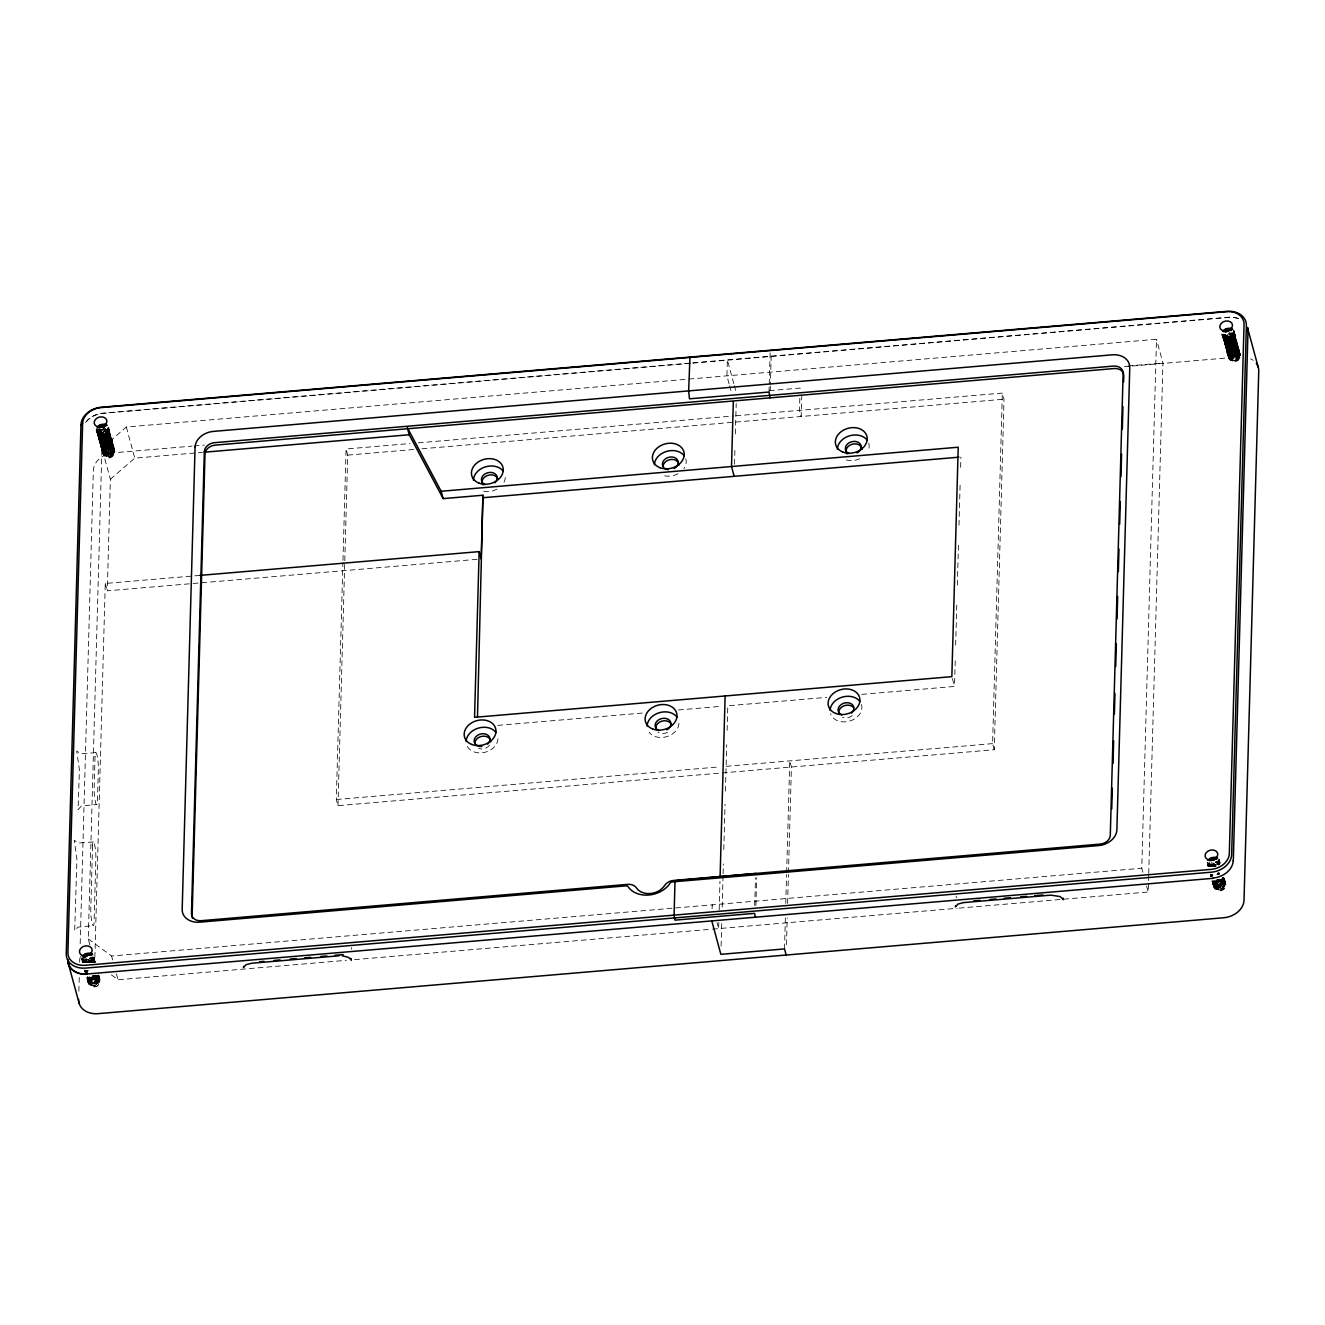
<?xml version="1.0" encoding="UTF-8"?>
<svg xmlns="http://www.w3.org/2000/svg" width="1325" height="1325" viewBox="0 0 1325 1325"><rect width="100%" height="100%" fill="white"/><g stroke="black" fill="none" stroke-linecap="round" stroke-linejoin="round"><path stroke-width="0.75" stroke-dasharray="5 3.75" d="M98.597 974.968C98.431 980.914 87.599 983.266 86.489 976.79C86.787 980.301 91.21 981.278 94.025 980.152C96.973 980.765 97.752 973.279 98.017 976.674C98.547 982.868 86.307 983.614 88.344 976.856M112.526 442.335C110.323 435.826 93.926 441.904 98.563 431.42C107.805 421.466 115.573 441.043 101.727 439.353C91.011 436.041 106.348 424.232 110.008 433.242C113.188 443.544 91.922 441.772 100.153 432.927C111.532 424.745 113.967 445.747 101.131 441.44C92.253 435.892 109.578 427.263 110.969 436.836C111.482 447.751 91.359 441.738 101.992 434.633C109.942 429.78 116.12 443.362 109.958 447.9C98.613 455.022 98.298 435.793 109.925 440.364C120.211 445.846 101.677 456.578 100.882 445.896C104.443 433.921 121.536 447.602 107.954 451.51C94.771 453.382 105.271 435.826 112.658 444.306C118.654 452.372 99.309 456.529 103.598 447.022C110.472 439.188 118.173 453.779 107.192 454.144C96.129 454.26 105.602 438.244 112.062 445.862C116.186 453.481 99.209 455.8 101.859 447.237M1222.197 877.895C1228.805 884.338 1211.977 890.019 1213.965 880.959M1225.128 334.579C1218.321 342.91 1232.3 342.927 1236.871 344.285C1241.459 349.287 1239.67 360.036 1231.14 357.816C1224.184 354.471 1232.333 345.345 1237.434 350.28C1242.568 356.028 1230.196 362.007 1227.662 355.332C1226.056 344.782 1246.494 349.187 1237.848 357.667C1229.136 365.452 1223.273 349.055 1235.132 350.115C1245.732 351.142 1236.838 365.253 1229.733 359.671C1223.29 353.129 1239.322 347.001 1240.581 355.564C1239.339 348.723 1226.851 351.092 1228.358 357.899M96.725 431.652L96.725 429.449C95.284 437.084 109.892 436.852 107.706 429.035C110.869 437.73 92.518 437.614 97.901 428.952C92.568 439.088 113.9 436.24 108.054 427.23C112.907 435.428 97.653 434.169 99.392 441.49C102.273 447.833 113.321 439.585 113.983 448.413C114.182 455.75 99.209 455.932 102.489 448.032C105.917 440.629 119.465 447.221 112.228 453.581C106.182 460.139 96.957 449.059 106.596 446.359C114.53 442.947 117.875 455.336 109.312 456.396C100.717 459.03 100.948 446.277 109.097 447.221C118.207 446.641 114.944 459.676 107.192 457.705M1218.072 861.3L1218.95 864.364L1215.389 862.459M1224.399 334.165C1220.838 341.767 1236.126 340.194 1233.327 333.138C1236.341 340.84 1220.209 342.529 1222.859 334.115C1220.491 343.821 1239.123 339.283 1233.674 331.333M112.493 442.252C110.306 459.593 91.094 439.271 110.223 442.07C118.952 451.974 93.678 451.643 105.222 442.931C124.119 441.457 100.402 461.978 101.843 445.564C118.339 431.933 114.513 463.485 101.561 449.473M1213.683 882.748C1214.561 886.21 1219.398 886.11 1221.683 884.156C1224.631 883.344 1223.571 874.384 1224.714 880.214C1226.983 888.512 1209.775 889.787 1213.369 881.026C1214.114 887.17 1225.145 883.676 1222.942 878.077C1225.542 884.603 1212.905 887.601 1212.077 880.777M1236.788 341.469C1237.351 354.918 1214.644 345.295 1230.014 339.233C1245.036 337.511 1231.24 357.982 1225.211 346.289C1225.426 334.148 1246.146 343.871 1233.625 350.264C1219.629 354.752 1228.109 334.496 1236.97 343.523C1243.165 353.891 1219.232 354.388 1227.745 344.417C1239.256 336.119 1241.326 357.518 1228.838 352.433C1222.18 344.798 1241.691 342.546 1236.987 351.804C1230.213 360.798 1222.677 345.278 1234.353 346.686C1246.013 351.142 1226.287 361.924 1226.95 350.661C1233.244 338.007 1247.09 356.673 1231.77 357.021C1217.36 351.506 1242.469 347.316 1235.562 339.415C1225.426 331.333 1219.729 352.102 1233.26 346.272C1244.904 338.786 1223.041 331.2 1224.35 343.125C1231.935 354.09 1243.231 332.575 1228.308 335.722C1214.296 342.264 1238.08 350.429 1235.629 337.345C1229.848 326.546 1215.82 344.765 1230.18 343.374M98.033 436.472C100.418 442.583 109.147 435.511 111.217 441.888C112.592 446.84 104.443 450.185 101.81 445.896C109.478 426.766 118.356 459.079 100.7 446.31M1227.679 351.042C1232.25 329.561 1246.212 363.1 1226.321 350.413C1232.946 327.722 1245.218 362.686 1225.857 348.641M1221.799 879.353C1233.79 884.189 1213.369 896.495 1213.551 884.587C1220.159 871.635 1233.542 891.145 1218.089 890.798M87.516 980.914C89.769 988.168 103.102 982.338 98.613 975.846C104.576 984.922 83.177 987.705 88.444 977.635L92.551 978.065L96.328 975.995L92.518 977.966L87.367 977.204L88.411 977.701M1225.194 882.119L1222.147 878.458C1234.519 886.889 1206.346 893.431 1214.992 880.777M78.854 991.166L79.318 974.62M79.666 962.232L79.782 958.091M80.179 943.632L93.346 470.425A20.173 15.668 -15.2 0 1 113.685 452.802L191.976 446.127M89.885 944.858L88.262 938.928L101.926 448.165L126.322 427.014L685.787 379.347M199.777 575.414L105.271 583.464L94.721 962.679L93.114 956.749M477.05 559.316L107.275 590.817L110.373 479.286L101.926 448.165M735.855 415.785L1002.346 393.078L1004.019 399.206L994.263 749.735L337.974 805.65L336.318 799.522L342.91 562.396M342.976 560.342L346.073 448.993L410.005 443.544M337.974 805.65L347.73 455.121L346.073 448.993M712.088 908.817L712.204 904.843L713.281 908.801M718.829 922.432L718.647 928.61L717.04 922.664M719.177 910.076L719.972 881.258M721.098 946.116L721.727 923.343M722.191 907.095L723.053 875.825M723.119 873.755L723.384 863.95M723.781 849.573L725.04 804.374M725.421 791.108L726.696 744.799M727.11 730.423L727.789 705.778L826.717 697.348M734.514 464.214L734.961 448.032M735.358 433.938L736.203 403.578M754.72 905.472L755.498 877.812M769.013 392.034L769.179 386.105M769.229 384.118L770.123 352.516L771.183 356.425L770.405 384.051M755.896 905.455L756.674 877.846M770.256 389.964L770.355 386.022M784.516 948.915L785.377 917.927M785.775 903.468L786.586 874.533M786.636 872.463L789.75 760.898L791.406 767.026L788.474 872.397M799.836 398.196L799.505 410.352L801.161 416.481L801.791 394.171M786.47 944.708L787.216 917.844M787.613 903.385L788.425 874.467M861.763 694.366L954.513 686.449L955.259 659.585M955.656 645.109L956.865 601.716M957.329 585.17L958.538 541.759M958.985 525.23L960.194 481.82M960.608 467.344L960.89 457.009M994.263 749.735L992.591 743.623L1002.346 393.078M1142.846 872.198L1141.769 868.239L1156.493 339.25L687.841 379.182M959.134 908.122L1148.212 892.007L1148.676 875.477M1148.742 873.407L1162.936 363.017L1156.493 339.25M1212.474 882.566C1214.694 889.82 1228.043 884.007 1223.588 877.498C1228.639 884.702 1212.64 890.201 1212.441 881.456L1212.491 882.665M1212.193 881.241C1215.34 885.978 1224.201 882.881 1223.853 877.249M98.05 436.571C100.65 421.731 118.405 436.67 101.826 441.026C100.286 456.115 121.767 435.875 103.979 438.012C91.143 449.639 121.767 445.25 108.617 435.478C104.178 432.911 96.029 438.807 100.7 443.179C104.228 445.945 110.654 441.192 112.526 446.724M1229.467 334.347C1242.254 337.097 1226.569 343.473 1227.082 348.591C1234.569 356.491 1241.426 338.538 1229.6 342.098C1219.414 347.514 1236.904 354.007 1236.308 344.053C1235.215 337.693 1219.315 343.622 1225.642 334.447M110.257 435.61L109.992 433.142M112.658 442.997C110.406 437.465 95.383 443.477 100.766 434.236C107.308 427.809 114.381 440.596 104.758 441.689C94.953 442.335 102.671 429.317 108.733 435.097C114.265 441.092 100.766 446.956 98.895 439.618M97.387 428.687L98.696 432.265L103.499 432.877L100.385 433.043M92.618 956.915L93.28 962.712M97.603 429.267L97.702 430.956M102.787 449.655C104.443 455.088 114.099 451.726 112.443 446.409M97.52 428.902L97.437 429.813A5.101 3.958 -15.2 0 0 101.064 433.06M1228.408 353.758C1230.643 359.456 1239.273 355.382 1238.941 350.065C1236.076 344.864 1227.728 351.539 1226.138 345.212C1226.337 340.194 1235.082 339.034 1236.308 344.053M1222.147 334.562C1223.008 342.115 1233.144 334.728 1235.463 340.84C1237.318 347.018 1226.072 349.783 1224.515 343.722M107.656 447.502L103.946 449.473L102.737 453.796M96.361 976.773C102.853 979.838 95.632 988.019 90.448 985.055C83.922 983.912 93.429 969.138 88.013 982.786C91.243 989.692 104.128 982.603 98.497 976.508C97.288 977.154 88.974 984.21 87.715 976.74M1225.857 884.553C1224.615 877.713 1212.127 880.098 1213.65 886.889M1236.854 345.991C1234.95 341.055 1216.035 344.616 1228.954 336.037C1245.169 338.372 1225.261 344.782 1226.354 350.512M1239.471 351.324C1232.465 338.587 1218.602 360.715 1235.546 356.11C1245.483 348.376 1224.963 344.467 1227.695 355.431M85.313 970.745L85.148 971.871L85.28 970.629L87.334 971.772L85.197 970.562M1210.934 874.848L1210.768 875.974L1210.818 874.666L1212.955 875.875M99.044 428.588C91.491 437.068 108.766 440.513 109.312 431.337C109.329 422.41 106.05 439.618 99.093 434.087L98.1 431.851L99.491 429.283M97.984 430.277C97.205 436.869 108.915 434.683 107.673 428.836M82.498 962.016L83.955 958.687M83.26 959.283L84.336 962.513M1223.604 334.38L1225.542 338.107M1208.118 866.119L1209.592 862.906M97.354 431.801L97.387 434.12M82.001 958.439L83.309 962.463M82.465 961.917L83.972 958.803M1208.085 866.02L1208.251 864.894M102.307 447.966C106.414 432.397 123.772 455.303 105.52 453.713C95.682 445.034 121.138 444.206 111.134 454.144C89.322 455.601 119.399 444.869 110.422 438.558C90.928 432.679 104.112 458.533 111.979 441.092C108.783 436.19 98.282 439.585 100.617 445.68C103.946 451.063 113.337 443.792 114.944 451.461M83.177 958.919L83.276 961.056M1208.814 863.022L1209.294 865.954L1211.878 862.823M1222.478 878.392L1222.644 877.398M100.965 443.014C102.091 431.503 119.2 443.179 106.182 446.575C91.889 446.31 106.248 428.223 111.863 439.9M86.456 972.103L87.251 971.093L86.423 972.003L86.291 970.231M1211.663 874.864L1211.862 876.107L1211.911 874.318M93.247 956.981L93.694 959.118L91.177 962.248M1219.315 863.221L1218.967 859.61M93.909 957.809L91.143 962.149M1219.298 863.122L1219.414 860.72M1220.408 879.618L1217.145 880.926C1236.838 878.69 1211.994 900.139 1216.068 883.609A5.101 3.958 -15.2 0 1 1221.733 881.986L1223.704 882.947C1222.71 888.876 1210.702 887.187 1214.992 881.142M1233.293 332.939C1234.155 339.217 1223.77 337.527 1224.548 343.837M107.59 428.522C108.965 435.097 95.367 436.091 98.315 429.035M86.473 972.136L87.185 970.38M1212.093 876.239L1212.325 875.345M87.102 972.384L86.622 970.877M1212.242 874.98L1212.607 876.14M85.512 972.533L86.473 970.248M85.496 972.434L86.489 970.364M1218.569 865.043L1218.602 862.128M88.427 977.221L88.162 979.009M82.862 962.695L85.959 958.704L82.829 962.579M83.74 961.851L86.257 958.72M82.531 959.118L82.547 962.381M1208.466 866.683L1211.597 862.807L1208.814 865.672M82.514 959.002L82.514 962.281M1226.321 350.413C1228.904 355.696 1237.931 353.162 1238.246 347.531C1231.869 338.687 1219.679 354.918 1232.515 354.52C1245.483 352.549 1233.227 337.014 1226.801 347.216C1227.314 353.775 1238.974 350.082 1236.358 344.235M1212.16 881.142C1215.091 885.497 1222.809 883.262 1223.787 878.359M101.147 443.676L101.578 444.852C106.646 448.198 115.341 440.861 109.793 436.223C106.414 433.225 99.839 438.26 98.166 432.728M1225.194 346.189C1227.232 352.847 1239.239 348.657 1236.937 342.132C1234.436 336.003 1225.807 342.976 1223.803 336.832M1223.853 341.27C1229.65 352.914 1243.744 332.757 1228.722 334.43M93.048 961.967L93.976 957.362L93.081 962.049L85.661 962.033L82.713 958.803A5.101 3.958 -15.2 0 0 86.34 962.049M1238.146 350.827C1236.026 344.533 1227.381 351.556 1224.996 345.477C1223.637 338.355 1236.805 340.045 1234.287 332.376M93.164 962.397L92.535 957.511M99.176 435.627L98.729 439.039M112.575 448.363C116.848 439.883 100.203 438.691 100.932 447.105M98.348 976.078C96.642 981.212 89.073 982.073 86.572 977.138M1223.488 334.794C1219.547 345.345 1240.647 340.426 1233.592 332.095M1223.505 334.91L1223.008 338.206M101.594 449.572C100.882 442.848 111.151 445.068 111.317 438.658C107.971 433.374 100.037 440.066 97.354 434.004M110.522 440.943C114.861 432.546 98.216 431.354 98.928 439.734M108.501 433.639L109.18 430.062M97.123 975.747C95.814 979.44 89.421 980.914 87.599 976.956M1217.841 864.546L1218.487 861.631L1217.94 864.861L1215.042 864.43L1211.067 866.037M1224.482 334.529L1223.886 337.196M84.055 959.068L83.541 962.082L84.833 958.637M1209.692 863.171L1209.178 866.186L1210.47 862.741M92.502 962.198L93.33 959.283L91.326 957.296M92.402 961.884L92.866 957.528L90.58 962.033M1212.11 874.45L1211.149 876.637L1212.093 874.351M109.826 436.72C107.905 441.076 99.789 442.384 98.232 437.167M87.119 972.252L87.665 971.407M87.036 971.904L87.599 971.059M84.518 962.331C86.423 958.77 92.982 958.439 94.274 962.662M1210.139 866.434L1213.634 863.883L1218.122 864.413M89.438 977.403C84.883 986.363 103.317 982.885 98.63 975.018C103.135 983.548 84.121 986.595 87.748 976.923C83.906 986.661 103.516 983.034 97.089 975.183M84.436 961.967C86.373 958.422 92.932 958.124 94.191 962.347M1210.073 866.07L1214.743 863.337L1218.867 864.745M89.371 977.055L88.692 980.881M96.443 975.25L92.75 977.9L88.493 977.32M1222.064 879.353L1218.371 882.003L1214.114 881.423L1213.783 883.113M1239.604 351.97C1237.384 347.663 1230.511 348.293 1228.126 352.135C1233.774 364.557 1247.057 342.314 1230.942 345.643C1217.112 352.351 1240.962 359.804 1238.246 347.001M98.265 437.267C97.653 431.602 107.772 428.919 109.279 434.815C110.505 441.308 98.977 439.668 100.733 446.409M107.805 428.803C114.149 435.345 102.373 437.432 100.021 441.755C99.16 449.771 113.602 446.989 111.83 439.801M1236.291 339.78C1228.822 328.6 1216.151 349.071 1232.233 345.278C1244.622 339.034 1224.35 329.445 1223.886 341.37M1227.314 334.844L1224.168 337.362L1223.687 340.674M1209.443 866.368L1213.998 863.42L1219.364 864.331L1213.982 863.32L1209.427 866.252L1213.021 862.724M97.884 430.807L99.739 428.836M83.79 962.149C86.241 958.323 93.247 957.776 95.284 962.232C93.131 957.876 86.257 958.455 83.823 962.265L86.307 959.068M97.851 430.708L99.773 428.952M1209.576 862.79L1208.897 865.159M89.388 976.79L87.549 981.03M1215.008 880.893C1207.075 889.87 1228.242 890.864 1224.847 880.877M102.522 446.277L107.391 443.593L111.532 444.422L112.377 446.227M1225.708 334.811L1224.184 338.206M1225.145 334.678L1223.207 338.902M1215.87 880.777C1208.35 891.675 1232.896 885.249 1222.428 877.514L1223.273 879.32M110.373 479.286L134.769 458.135L202.361 452.372M95.665 975.829L92.618 977.568L88.377 976.972M111.697 449.341C101.892 456.711 98.961 443.66 109.677 442.02M85.595 962.546L89.802 960.791L93.81 962.347M114.281 449.026C113.205 443.61 104.99 443.792 102.489 448.032L102.588 448.993M1239.239 350.694C1238.047 343.837 1225.542 346.173 1227.033 352.98M107.64 434.699L101.495 437.962L99.59 442.186M85.529 962.182L89.736 960.459L93.744 962.033M87.251 971.093L88.311 970.231M90.729 977.403C82.117 988.218 107.159 982.786 95.781 975.448M110.671 435.677L106.646 432.745L99.988 434.617M90.696 962.347L92.8 959.813L92.452 957.197M100.468 428.985L98.265 433.093M1218.884 873.374L1216.814 874.517M95.483 975.25L92.932 976.641C102.803 973.693 101.346 988.748 92.468 986.694M95.433 975.15L92.882 976.542M1217.791 873.722L1218.768 873.059M85.463 962.033L90.878 960.327L94.572 961.967L90.895 960.426L85.429 961.933M94.787 975.515L92.684 976.591M1220.292 879.303L1217.012 880.595M1217.543 874.367L1219.099 874.218M1231.273 342.546L1233.939 340.393L1234.536 337.461M90.266 977.602L91.541 976.923M1212.077 865.937L1215.423 864.894M91.822 977.204L89.305 979.274L88.941 981.924M94.588 986.661C100.733 987.39 102.522 973.892 92.916 976.392M92.551 976.277L93.661 975.829M1216.863 880.198C1224.383 876.09 1227.132 888.611 1218.685 888.313C1210.868 887.899 1215.721 879.386 1221.103 879.353L1217.112 881.059M1228.292 334.546C1213.037 348.442 1248.448 338.985 1228.871 333.155M1216.797 879.85L1217.923 879.452M1217.493 879.717L1218.901 879.253M87.616 962.198L93.247 962.033M88.063 962.414L91.574 962.149M87.997 962.066L92.584 962.165M1213.617 866.169L1215.969 865.788M1217.079 879.668L1218.238 879.386M1234.933 361.758L1238.527 360.118L1240.548 356.773L1237.302 360.831L1232.813 361.791M1213.352 866.202L1214.396 865.97L1209.592 865.358L1208.334 862.906A5.101 3.958 -15.2 0 0 1211.961 866.153M103.499 428.985C86.423 434.385 110.969 445.432 109.329 430.708M87.549 962.082L88.775 961.867L85.661 962.033M92.352 975.697L93.528 975.498M92.949 976.856L95.831 976.426M1227.347 338.554L1232.631 336.451L1234.271 333.006L1233.691 330.604L1234.171 331.813M1215.356 864.562L1211.149 866.285L1216.516 864.513M1216.118 865.722L1213.22 866.186L1216.102 865.622M690.756 363.282L102.969 413.367A20.173 15.668 -15.2 0 0 99.507 413.897M692.809 363.1L1228.59 317.453A20.173 15.668 -15.2 0 1 1238.477 318.745M769.328 390.676L800.118 388.059L800.946 391.107M1128.006 365.982L1162.936 363.017M194.03 445.962L204.332 445.084M1124.279 366.694L1130.44 366.18M1132.494 365.998L1239.306 356.905M418.253 442.848L733.802 415.951M347.73 455.121L413.682 449.49M421.93 448.794L1004.019 399.206M95.682 752.699L80.577 753.826L76.701 750.944L79.417 769.908L78.042 809.625L81.388 806.014L96.824 804.49M497.753 725.371L643.586 712.949M678.499 709.968L721.628 706.291M336.318 799.522L719.922 766.844M726.1 766.314L992.591 743.623M93.197 841.938L78.092 843.048L74.217 840.166L76.933 859.147L74.68 930.73L78.009 927.119L93.462 925.595M88.262 938.928L111.598 956.004L1141.769 868.239M111.383 974.885L118.058 979.771L346.372 960.327M354.587 959.615L710.432 929.305M712.486 929.123L957.081 908.287M1214.843 866.202L1216.019 866.119M109.312 457.672L113.834 454.922L114.613 450.218M1220.209 890.764L1224.731 888.015L1225.509 883.311M1228.921 333.486L1232.283 334.066L1234.221 336.318M1219.116 874.318L1217.658 874.351L1219.033 874.417M1229.12 333.088C1243.049 332.525 1229.766 350.91 1223.654 340.558M1229.103 332.989C1245.517 336.302 1226.884 342.976 1225.89 348.757M1217.294 873.49L1218.487 873.49M1217.244 873.158L1219.563 873.374M1226.006 337.146L1229.12 336.981L1225.095 336.832L1223.157 334.264M1227.579 350.678C1243.893 360.582 1234.635 331.946 1227.165 349.154M101.959 446.575C118.273 456.479 109.014 427.842 101.545 445.051M1213.998 881.075L1218.238 881.672L1221.948 879.055C1228.822 884.073 1215.671 891.311 1212.938 884.322M1235.695 352.765L1238.428 353.957C1233.211 348.475 1224.482 359.671 1233.459 360.549C1242.983 360.996 1238.792 347.051 1231.074 352.5C1223.787 358.512 1238.61 362.719 1239.024 354.686C1239.306 347.928 1226.851 349.618 1229.037 355.994M103.3 451.527C105.42 455.287 111.714 453.63 112.84 449.821C86.937 448.198 122.115 466.88 111.068 447.784M1222.925 882.384C1219.712 880.429 1213.783 882.831 1214.843 887.054M88.593 980.533C90.696 984.276 97.007 982.637 98.116 978.811C94.572 975.183 86.075 979.97 90.183 984.442C96.029 989.162 104.708 977.8 96.195 975.349M1232.565 332.972C1237.666 338.538 1228.159 340.326 1226.155 343.953C1225.575 350.015 1235.91 348.541 1235.943 343.274C1235.844 337.246 1224.996 338.455 1225.824 344.202C1227.861 350.38 1238.61 345.444 1236.275 339.68M108.865 447.717L112.095 448.612L113.702 451.063M94.141 976.707L97.371 977.602L98.977 980.053M110.555 447.419L105.52 448.761L103.665 452.935M1225.989 338.554C1229.964 339.366 1234.867 336.053 1234.138 331.714M1219.513 873.175L1218.072 873.076L1219.48 873.076M1211.282 866.136L1212.292 866.268M89.769 958.356L92.816 959.565L94.025 962.182M1215.323 862.128L1219.017 864.115M89.703 958.025L92.75 959.25L93.876 961.221M104.957 428.969C120.343 432.662 95.4 446.608 100.253 433.192C116.666 424.099 109.743 451.03 98.696 438.923M1215.87 862.078L1218.503 862.857L1216.946 861.399M1215.853 861.979L1219.017 863.569M95.35 977.651L97.288 978.281M94.721 975.531L98.597 978.595M86.407 970.447L87.682 970.811M1226.553 338.405L1223.654 337.56L1222.312 335.639M110.074 448.662L112.791 449.854L112.857 447.85M1215.936 861.366L1219.099 863.883M90.315 957.263L93.479 959.78M99.524 437.681C101.462 442.467 109.859 439.734 109.279 434.815M1221.816 879.452L1225.41 882.748M1240.134 353.758C1219.066 338.885 1232.101 375.985 1239.571 351.87M87.765 977.635L88.212 978.811L92.17 979.407L97.818 975.564C95.764 979.44 89.222 981.03 86.539 977.038M100.236 444.537C103.781 453.68 118.703 442.351 108.965 437.217C102.042 432.066 96.261 445.879 106.05 444.024C115.54 441.871 106.663 430.178 101.031 437.101C96.443 445.68 114 443.676 110.654 435.577M1234.999 339.217C1234.238 332.906 1222.346 335.672 1225.294 341.552C1230.345 345.08 1238.974 337.444 1233.426 332.906L1234.966 334.91M1223.19 338.803C1225.294 345.875 1234.817 338.173 1237.616 344.666M87.881 971.722L86.224 970.678L86.241 972.003M1221.402 879.552L1224.217 882.698M87.765 971.374L86.125 970.331M1212.988 881.307L1219.58 881.705L1223.339 877.846L1218.139 882.069L1212.955 881.191M91.955 957.246L94.605 959.698L94.853 962.165L94.605 959.698L91.938 957.147M1231.72 332.724L1233.823 334.877M1222.809 882.367L1223.704 882.947L1223.886 881.92L1222.71 879.287M97.189 978.264L98.067 978.86L98.133 976.856M1223.555 338.405L1224.499 339.134M97.934 434.302C101.197 440.347 112.261 434.252 106.944 428.869M1237.484 344.003C1235.248 336.782 1225.758 344.417 1222.975 338.107M1236.821 341.568C1219.513 326.397 1226.553 360.268 1235.132 339.713C1233.558 334.778 1224.432 336.55 1225.145 341.784C1227.232 347.862 1235.861 340.856 1238.279 347.1M95.152 961.586L92.882 958.753L88.758 957.892L93.893 959.416L95.267 962.778L95.118 961.486M114.513 449.655C93.446 434.782 106.464 471.882 113.95 447.784M87.93 980.5C91.723 983.862 99.16 980.831 98.895 975.581C99.458 982.14 87.036 984.624 86.821 977.353L87.897 980.401M100.899 447.005C102.986 453.663 114.977 449.44 112.625 442.898M1210.851 874.765L1211.779 875.378M1217.393 860.919L1218.95 863.387M86.986 972.037L85.877 970.612L86.423 971.755M1219.646 862.857L1217.576 861.349L1219.613 862.757M107.822 428.902L109.346 430.807M1208.93 866.55L1207.588 862.426L1207.622 864.745M107.01 429.184L108.203 430.791M1209.841 866.252L1208.798 864.794M84.22 962.149L83.177 960.691M1222.263 878.21L1223.439 879.817M1213.518 881.506C1216.416 885.017 1223.439 882.185 1222.826 877.564M87.897 977.403L92.684 978.86L97.023 975.432L98.216 977.154M1223.488 878.26L1224.25 879.121C1223.77 884.951 1213.286 887.386 1212.11 880.893M1233.608 332.178L1234.834 334.248M1218.884 861.184L1220.077 863.155M93.263 957.081L94.489 959.151L93.81 962.728L94.009 957.942M1218.867 861.084L1220.11 863.254M110.008 433.242C102.207 421.797 91.624 442.749 106.712 436.819C115.093 429.432 95.947 425.375 98.878 435.031M1232.879 332.608L1233.674 334.38M1224.615 339.73C1227.082 344.152 1235.298 340.972 1234.138 336.02M98.994 435.627C101.462 440.049 109.677 436.869 108.517 431.917M1228.938 355.63C1231.389 360.069 1239.604 356.905 1238.477 351.953M1236.44 344.55C1234.387 340.045 1225.774 341.999 1226.586 347.1M1233.707 331.416L1234.32 332.459M1235.132 339.713C1233.144 335.159 1224.532 337.047 1225.244 342.148M109.511 435.61C107.524 431.072 98.911 432.944 99.623 438.045M100.601 441.623C102.903 446.161 111.168 443.146 110.223 438.194M1228.341 357.783C1231.074 363.447 1241.392 359.787 1240.101 353.659M1213.617 886.789C1216.35 892.437 1226.668 888.777 1225.377 882.649M102.704 453.68C105.453 459.344 115.772 455.684 114.48 449.556M1227.662 355.332C1230.378 360.996 1240.713 357.336 1239.438 351.224M1227 352.864C1229.12 357.27 1235.96 356.243 1238.163 352.367L1238.08 350.512M99.243 436.654L100.7 437.879L110.455 438.658C112.824 445.034 101.329 448.413 99.557 442.086M84.667 970.496L86.009 972.285L84.651 970.38M1229.186 356.673C1231.389 361.278 1239.703 358.346 1238.858 353.394M1214.462 885.663C1216.665 890.284 1224.979 887.336 1224.134 882.4M103.565 452.57C105.768 457.175 114.082 454.243 113.238 449.307M88.841 981.56C91.044 986.181 99.358 983.249 98.514 978.297M111.217 441.888C109.395 437.217 100.75 438.939 101.247 444.041M1207.588 864.645L1208.897 866.451A6.459 5.018 -15.2 0 1 1207.058 862.939M96.692 431.536C99.127 436.803 108.12 434.285 108.65 428.902L107.971 427.992L109.213 430.145M1213.22 881.059C1215.373 885.713 1223.687 882.814 1222.909 877.879M1223.389 334.927C1224.267 340.658 1234.188 337.958 1233.211 332.625M1227.844 351.705C1229.964 356.375 1238.295 353.51 1237.55 348.574M102.224 447.602C104.344 452.272 112.675 449.407 111.929 444.471M1235.529 341.154C1233.79 336.451 1225.128 338.09 1225.526 343.175M109.909 437.051C108.17 432.348 99.507 433.987 99.905 439.072M1229.716 359.903L1229.087 357.783M1214.992 888.893L1214.363 886.789M104.095 455.8L103.449 453.68M89.371 984.806L88.725 982.686M1226.486 346.752C1228.523 351.473 1236.887 348.674 1236.225 343.738M100.866 442.649C102.903 447.37 111.267 444.571 110.604 439.635M108.6 432.215C106.928 427.462 98.265 429.035 98.563 434.12M1238.56 352.268C1236.904 347.498 1228.225 349.038 1228.507 354.123M112.94 448.165C111.283 443.395 102.605 444.935 102.886 450.02M1225.145 341.784C1227.099 346.554 1235.48 343.837 1234.9 338.902M1229.467 357.7C1231.389 362.487 1239.786 359.771 1239.239 354.852M1214.743 886.69C1216.665 891.477 1225.078 888.777 1224.515 883.841M103.847 453.597C105.768 458.384 114.165 455.668 113.619 450.748M89.123 982.587C91.044 987.373 99.441 984.674 98.895 979.738M1213.402 881.738C1214.71 886.342 1221.501 884.802 1223.472 881.456L1223.356 879.502M1235.844 342.297C1237.633 348.475 1227.447 347.1 1228.126 352.732C1230.08 357.998 1239.62 354.355 1237.649 349.071M102.489 448.628C104.46 453.895 114 450.252 112.029 444.985M1235.927 342.595C1234.42 337.312 1224.449 339.564 1226.072 345.047M110.306 438.492L109.826 436.753M1219 859.71L1219.447 860.803M1234.618 337.776C1233.194 332.442 1223.19 334.596 1224.714 340.078M108.998 433.672C107.573 428.339 97.57 430.493 99.093 435.991M1238.941 353.709C1237.55 348.79 1228.838 350.098 1228.805 355.133C1232.383 359.506 1240.912 354.802 1238.908 349.436M113.321 449.606C111.913 444.256 101.926 446.392 103.416 451.891M1218.255 861.018L1218.586 861.929M1225.426 342.811C1227.215 348.177 1236.805 344.699 1235.049 339.415M99.806 438.707C101.578 444.074 111.184 440.612 109.428 435.312M1237.633 348.873C1236.324 343.904 1227.596 345.146 1227.48 350.181C1230.958 354.653 1239.587 349.916 1237.6 344.566M112.012 444.769C110.687 439.387 100.683 441.424 102.058 446.939M1210.487 875.295L1210.47 874.169L1210.851 876.322M84.866 971.192L85.231 972.219L84.85 970.082M1210.47 875.179L1210.818 876.222M1224.085 337.858C1225.774 343.258 1235.413 339.879 1233.741 334.579M110.687 439.95C109.462 434.517 99.425 436.455 100.7 441.97M98.464 433.755C100.137 439.155 109.776 435.776 108.12 430.476M88.063 978.662C89.719 984.077 99.375 980.715 97.735 975.415M1227.198 348.955C1228.374 354.007 1238.411 351.158 1236.772 345.676M101.578 444.852C102.754 449.904 112.791 447.055 111.134 441.573M1225.857 344.036C1227.033 349.055 1236.987 346.305 1235.463 340.84M100.236 439.933L100.452 440.943M109.362 435.113C108.236 429.648 98.183 431.486 99.342 437.018M1239.322 355.15C1238.196 349.684 1228.159 351.506 1229.285 357.021M1224.598 884.156C1223.488 878.674 1213.435 880.496 1214.561 886.028M107.772 429.35L108.054 430.277M1237.997 350.33C1236.97 344.815 1226.917 346.537 1227.944 352.069M1146.605 886.061L1148.212 892.007M952.377 678.615L954.513 686.449M733.802 383.604L727.359 359.92L726.912 375.853L729.065 383.77M734.332 385.575L736.485 393.475M729.611 385.741L731.218 391.687M126.322 427.014L134.769 458.135M105.271 583.464L107.275 590.817M111.598 956.004L112.675 959.979M116.434 973.825L118.058 979.771M80.626 956.451L81.62 960.128M1240.233 354.322L1240.548 355.464M99.226 976.773L99.541 977.916M1224.184 878.442L1224.532 879.684M113.288 445.332L113.602 446.492M1234.95 334.811C1237.5 342.546 1224.134 340.807 1225.691 348.061C1228.507 353.593 1238.66 349.982 1237.451 343.904M1219.878 862.625L1218.95 860.323L1219.845 862.525M1211.414 874.218L1211.597 875.08M1212.971 884.438L1213.402 881.125L1213.485 882.086M1222.163 334.662L1222.346 335.755M81.802 959.449L83.276 962.347A6.459 5.018 -15.2 0 1 81.438 958.836M93.793 960.907L93.926 961.884M1229.567 358.065L1230.793 354.603A5.101 3.958 -15.2 0 1 1236.457 352.997M103.946 453.962L105.172 450.5A5.101 3.958 -15.2 0 1 110.836 448.893M89.222 982.951L90.448 979.506A5.101 3.958 -15.2 0 1 96.112 977.9M1234.801 334.165C1236.258 341.386 1224.664 339.564 1225.211 346.289M87.798 977.105L87.864 977.999M108.915 433.358C109.727 439.536 99.458 438.343 100.269 444.653M852.174 715.566A8.066 6.277 -15.2 0 1 842.534 717.405M1250.634 358.81A20.173 15.668 -15.2 0 1 1253.235 360.367M861.465 704.486A16.132 12.538 -15.2 0 1 849.772 721.048A16.132 12.538 -15.2 0 1 830.543 713.695M868.736 443.179A16.132 12.538 -15.2 0 1 868.554 449.771M859.677 458.765A16.132 12.538 -15.2 0 1 845.019 459.493M956.799 897.654A10.087 6.178 1.6 0 1 956.021 896.097M1226.685 337.146A5.101 3.958 -15.2 0 1 1223.29 334.861M1238.411 318.497A20.173 15.668 -15.2 0 0 1228.523 317.222L102.903 413.118A20.173 15.668 -15.2 0 0 85.463 422.543M86.489 421.549A20.173 15.668 -15.2 0 1 97.802 414.344M108.7 427.445A6.459 5.018 -15.2 0 1 102.389 434.385A6.459 5.018 -15.2 0 1 96.41 428.505M94.158 957.743A6.459 5.018 -15.2 0 1 90.862 962.43M667.535 732.311A8.066 6.277 -15.2 0 1 657.962 732.112M489.538 745.147A8.066 6.277 -15.2 0 1 478.607 748.41M351.456 947.607A10.087 6.178 1.6 0 1 351.539 949.213M678.947 723.317A16.132 12.538 -15.2 0 1 666.823 736.634A16.132 12.538 -15.2 0 1 649.084 732.228M497.968 738.737A16.132 12.538 -15.2 0 1 483.791 752.55A16.132 12.538 -15.2 0 1 466.599 744.7M685.77 458.765A16.132 12.538 -15.2 0 1 683.915 468.57M677.969 473.737A16.132 12.538 -15.2 0 1 662.053 475.079M505.256 477.431A16.132 12.538 -15.2 0 1 502.937 483.989M496.991 489.14A16.132 12.538 -15.2 0 1 481.074 490.498M1219 859.378A6.459 5.018 -15.2 0 1 1219.53 863.188M1233.724 330.372A6.459 5.018 -15.2 0 1 1229.65 338.173A6.459 5.018 -15.2 0 1 1221.783 333.933M92.551 845.764L90.779 909.497A10.087 1.441 85.1 0 0 92.22 923.591A10.087 1.441 85.1 0 0 94.108 921.753L95.88 858.02A10.087 1.441 85.1 0 0 94.439 843.926A10.087 1.441 85.1 0 0 92.551 845.764M95.036 756.542L94.141 788.408A10.087 1.441 85.1 0 0 95.582 802.503A10.087 1.441 85.1 0 0 97.47 800.664L98.365 768.798A10.087 1.441 85.1 0 0 96.924 754.703A10.087 1.441 85.1 0 0 95.036 756.542M100.236 439.204C100.402 444.869 110.257 442.815 109.992 437.714C107.805 434.053 101.28 435.13 100.236 439.204M1208.168 863.221L1208.168 866.484L1208.135 863.105M1211.63 876.388L1210.305 874.583L1211.597 876.272"/><path stroke-width="1.5" d="M199.777 575.414L479.153 551.614L474.549 717.322L951.847 676.661L958.223 447.221L441.159 491.26L407.222 427.395M407.719 429.234L409.226 434.749L443.163 498.614L482.929 495.235L481.157 558.968L479.153 551.614M477.497 716.792L482.929 495.235M720.088 877.133L725.123 695.973M733.321 401.641L731.516 466.533L734.183 476.321M1111.741 808.863L1112.321 788.226M1113.017 763.482L1113.646 740.791M1114.391 713.976L1114.954 693.339M1115.7 666.525L1116.346 643.834M1117.025 619.073L1117.654 596.382M1118.35 571.638L1118.979 548.947M1119.675 524.187L1120.304 501.496M1120.983 476.752L1121.613 454.061M1122.308 429.3L1122.938 406.609M1123.633 381.848L1123.799 375.671A10.087 7.834 -15.2 0 0 1114.077 368.549L215.18 445.134A10.087 7.834 -15.2 0 0 205.011 453.945L192.142 916.022A10.087 7.834 -15.2 0 0 192.423 918.059M1233.31 860.703L1247.968 331.449A20.173 15.668 -15.2 0 0 1247.405 327.391L1258.187 367.075M243.668 966.289L243.419 967.515L246.069 964.699L251.651 963.242L339.15 955.789M955.623 905.637L955.391 906.863L958.025 904.048L963.606 902.59L1050.891 895.137L1059.95 896.528L1063.279 899.327L1063.114 898.102L1063.197 899.725M83.227 957.379L86.754 954.861L91.226 955.441M83.144 957.014L86.705 954.513L91.16 955.126M689.961 357.087L688.652 390.908L689.464 398.808L769.013 392.034L770.024 397.864M756.062 873.423L676.065 880.628L675.005 881.672L674.077 915.128L674.955 920.146L754.505 913.372L755.565 917.298M98.431 426.501L100.617 424.878M83.707 955.507L85.91 953.884M1224.052 330.604L1226.254 328.981M1209.327 859.594L1211.53 857.987M98.547 427.544L101.478 425.855L104.957 425.987M1224.168 331.648L1228.292 329.776L1231.571 330.554M1209.443 860.637L1212.375 858.964L1215.853 859.08M98.464 427.197L102.605 425.342L105.884 426.137M1209.377 860.289L1214.164 858.368L1209.99 859.478M84.32 957.594L86.224 956.368M99.093 426.385L98.033 427.346M83.293 956.236L87.053 954.315M84.253 957.23L87.301 955.673M1210.189 859.561L1213.501 858.434L1216.781 859.229M1225.526 331.995L1228.888 331.002M1224.731 330.587L1228.888 329.378M84.386 955.491L85.661 954.828M99.839 427.544L104.377 426.667M1224.714 330.488L1228.871 329.279M1225.476 331.648L1228.838 330.654M1210.752 860.637L1214.114 859.66M100.948 427.362L104.443 426.981M1211.845 860.472L1214.164 859.991M100.385 425.838L104.675 425.308M100.369 425.739L104.692 425.408M204.414 452.189L409.226 434.749M483.592 497.67L958.836 457.191M1212.988 878.326L87.284 973.974A20.173 15.668 -15.2 0 1 67.84 959.731M259.733 961.685L263.808 961.337M273.977 960.476L280.088 959.946M290.258 959.085L296.369 958.571M304.502 957.876L310.613 957.346M320.783 956.484L326.894 955.971M335.026 955.275L343.175 954.58M973.742 900.851L979.854 900.338M990.023 899.476L996.118 898.946M1004.267 898.251L1010.379 897.737M1020.548 896.876L1026.643 896.346M1034.792 895.65L1042.924 894.955M342.248 955.772L347.995 957.197L351.042 959.399L350.529 958.389L351.241 960.377M1231.803 328.915L1230.412 328.368A6.228 4.836 -15.2 0 1 1232.217 329.097M106.182 424.812L104.791 424.265A6.228 4.836 -15.2 0 1 106.58 424.994M1215.688 857.374L1217.079 857.904M1231.505 330.24L1227.049 329.627L1223.356 331.664M92.618 954.646L90.067 953.271A6.228 4.836 -15.2 0 1 91.856 953.983M786.172 955.043L784.516 948.915L720.866 954.331L711.757 920.776M441.159 491.26L443.163 498.614M68.403 963.805L79.185 1003.489M1207.986 860.306A6.459 5.018 -15.2 0 1 1217.708 858.186M846.973 454.011A8.066 6.277 -15.2 0 1 852.058 444.256A8.066 6.277 -15.2 0 1 861.896 449.556M838.94 713.844A8.066 6.277 -15.2 0 1 843.793 705.91A8.066 6.277 -15.2 0 1 853.648 707.765M1256.315 363.398A20.173 15.668 -15.2 0 1 1258.75 371.132L1244.026 900.139A20.173 15.668 -15.2 0 1 1223.704 917.761L98.067 1013.658A20.173 15.668 -15.2 0 1 78.622 999.431M1233.244 860.455A20.173 15.668 -15.2 0 1 1212.922 878.077M849.143 453.63A8.066 6.277 -15.2 0 1 847.304 444.206A8.066 6.277 -15.2 0 1 859.478 443.163A8.066 6.277 -15.2 0 1 857.093 452.968M841.872 714.953A8.066 6.277 -15.2 0 1 839.586 705.993A8.066 6.277 -15.2 0 1 851.246 703.774A8.066 6.277 -15.2 0 1 851.511 713.115M830.096 710.448A16.132 12.538 -15.2 0 1 842.236 697.132A16.132 12.538 -15.2 0 1 859.958 701.538M837.367 449.142A16.132 12.538 -15.2 0 1 849.507 435.826A16.132 12.538 -15.2 0 1 867.229 440.231M87.351 974.223A20.173 15.668 -15.2 0 1 67.906 959.979M97.089 427.213A6.459 5.018 -15.2 0 1 107.126 425.308M82.365 956.203A6.459 5.018 -15.2 0 1 92.402 954.298M663.03 466.499A8.066 6.277 -15.2 0 1 671.162 459.444A8.066 6.277 -15.2 0 1 678.93 465.141M655.974 729.429A8.066 6.277 -15.2 0 1 661.821 721.148A8.066 6.277 -15.2 0 1 671.444 724.825M474.781 743.226A8.066 6.277 -15.2 0 1 482.913 736.17A8.066 6.277 -15.2 0 1 490.681 741.868M483.029 485.016A8.066 6.277 -15.2 0 1 487.12 475.609A8.066 6.277 -15.2 0 1 497.736 478.938M647.13 726.034A16.132 12.538 -15.2 0 1 659.27 712.717A16.132 12.538 -15.2 0 1 676.992 717.123M658.906 730.539A8.066 6.277 -15.2 0 1 657.067 721.098A8.066 6.277 -15.2 0 1 669.241 720.055A8.066 6.277 -15.2 0 1 666.872 729.86M466.152 741.453A16.132 12.538 -15.2 0 1 478.292 728.137A16.132 12.538 -15.2 0 1 496.03 732.543M481.886 746.472A8.066 6.277 -15.2 0 1 474.433 739.102A8.066 6.277 -15.2 0 1 486.192 734.232A8.066 6.277 -15.2 0 1 487.567 744.12M654.401 464.727A16.132 12.538 -15.2 0 1 666.541 451.411A16.132 12.538 -15.2 0 1 684.263 455.817M668.082 469.696A8.066 6.277 -15.2 0 1 663.51 460.769A8.066 6.277 -15.2 0 1 676.065 458.384A8.066 6.277 -15.2 0 1 674.143 468.553M473.422 480.147A16.132 12.538 -15.2 0 1 485.563 466.831A16.132 12.538 -15.2 0 1 503.301 471.236M485.215 484.652A8.066 6.277 -15.2 0 1 482.929 475.692A8.066 6.277 -15.2 0 1 494.589 473.472A8.066 6.277 -15.2 0 1 494.838 482.813M1247.471 327.639A20.173 15.668 -15.2 0 1 1248.034 331.697M1222.71 331.316A6.459 5.018 -15.2 0 1 1232.747 329.412M80.974 424.861L66.25 953.867A20.173 15.668 -15.2 0 0 85.694 968.095L1211.315 872.198A20.173 15.668 -15.2 0 0 1231.654 854.575L1246.378 325.569A20.173 15.668 -15.2 0 0 1226.933 311.342L101.296 407.239A20.173 15.668 -15.2 0 0 80.974 424.861M82.63 423.47L67.906 952.46A18.152 14.111 -15.2 0 0 85.413 965.279L1211.033 869.382A18.152 14.111 -15.2 0 0 1229.318 853.515L1244.043 324.526A18.152 14.111 -15.2 0 0 1226.553 311.706L100.932 407.603A18.152 14.111 -15.2 0 0 82.63 423.47M195.057 447.27L182.188 909.347A18.152 14.111 -15.2 0 0 199.694 922.167L626.212 885.829A2.021 1.573 -15.2 0 1 627.951 886.524A24.198 18.815 -15.2 0 0 648.836 895.021A24.198 18.815 -15.2 0 0 670.301 882.93A2.021 1.573 -15.2 0 1 672.09 881.92L1098.607 845.582A18.152 14.111 -15.2 0 0 1116.892 829.715L1129.761 367.638A18.152 14.111 -15.2 0 0 1112.255 354.818L213.358 431.403A18.152 14.111 -15.2 0 0 195.057 447.27M204.348 451.494L191.479 913.571A10.087 7.834 -15.2 0 0 201.201 920.693L627.719 884.355A10.087 7.834 -15.2 0 1 636.431 887.883A16.132 12.538 -15.2 0 0 650.343 893.547A16.132 12.538 -15.2 0 0 664.653 885.481A10.087 7.834 -15.2 0 1 673.597 880.446L1100.114 844.108A10.087 7.834 -15.2 0 0 1110.284 835.297L1123.136 373.219A10.087 7.834 -15.2 0 0 1113.414 366.097L214.501 442.682A10.087 7.834 -15.2 0 0 204.348 451.494M835.744 713.463A16.132 12.538 -15.2 0 0 859.925 700.378A16.132 12.538 -15.2 0 0 836.357 691.385A16.132 12.538 -15.2 0 0 835.744 713.463M843.015 452.14A16.132 12.538 -15.2 0 0 867.196 439.072A16.132 12.538 -15.2 0 0 843.628 430.062A16.132 12.538 -15.2 0 0 843.015 452.14M82.498 955.623A6.459 5.018 -15.2 0 0 92.17 950.406A6.459 5.018 -15.2 0 0 82.746 946.795A6.459 5.018 -15.2 0 0 82.498 955.623M97.222 426.633A6.459 5.018 -15.2 0 0 106.894 421.4A6.459 5.018 -15.2 0 0 97.47 417.806A6.459 5.018 -15.2 0 0 97.222 426.633M652.778 729.048A16.132 12.538 -15.2 0 0 676.959 715.98A16.132 12.538 -15.2 0 0 653.391 706.97A16.132 12.538 -15.2 0 0 652.778 729.048M471.799 744.468A16.132 12.538 -15.2 0 0 495.981 731.4A16.132 12.538 -15.2 0 0 472.429 722.39A16.132 12.538 -15.2 0 0 471.799 744.468M479.087 483.161A16.132 12.538 -15.2 0 0 503.252 470.077A16.132 12.538 -15.2 0 0 479.7 461.083A16.132 12.538 -15.2 0 0 479.087 483.161M660.049 467.742A16.132 12.538 -15.2 0 0 684.23 454.657A16.132 12.538 -15.2 0 0 660.662 445.664A16.132 12.538 -15.2 0 0 660.049 467.742M1222.842 330.737A6.459 5.018 -15.2 0 0 1232.515 325.503A6.459 5.018 -15.2 0 0 1223.091 321.909A6.459 5.018 -15.2 0 0 1222.842 330.737M1208.118 859.726A6.459 5.018 -15.2 0 0 1217.791 854.492A6.459 5.018 -15.2 0 0 1208.367 850.898A6.459 5.018 -15.2 0 0 1208.118 859.726"/></g></svg>
